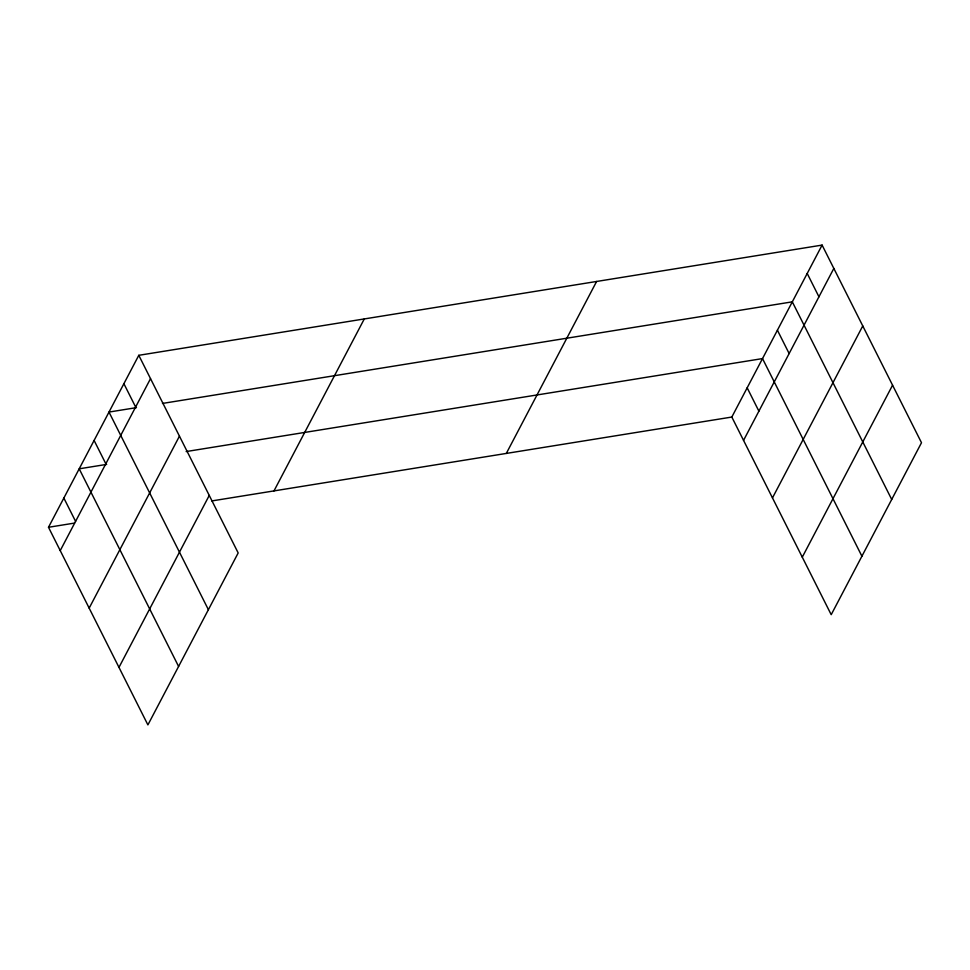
<?xml version="1.0" encoding="UTF-8"?>
<svg xmlns="http://www.w3.org/2000/svg" width="970" height="970" viewBox="0 0 970 970"><rect width="100%" height="100%" fill="white"/><g stroke="black" fill="none" stroke-linecap="round" stroke-linejoin="round"><path stroke-width="1.45" d="M138.795 355.311L238.183 552.948L147.901 724.905L48.5 527.28L138.795 355.311L822.099 245.095L921.5 442.72L831.205 614.689L731.816 417.051L822.099 245.095M60.237 550.608L150.52 378.652M89.167 608.129L179.45 436.161M118.971 667.384L209.253 495.428M273.989 490.905L364.283 318.948M506.316 453.426L596.611 281.47M743.541 440.392L833.836 268.423M772.472 497.901L862.766 325.944M802.275 557.168L892.57 385.199M136.455 407.63L108.992 412.068L208.392 609.693M162.475 403.435L792.308 301.84L891.709 499.465M106.664 464.387L79.2 468.813L178.589 666.438M186.167 451.559L762.517 358.585L861.906 556.21M48.5 527.28L74.52 523.085M211.836 500.932L731.816 417.051M807.21 273.467L818.935 296.796M777.406 330.212L789.144 353.553M747.167 387.818L758.892 411.159M123.893 383.696L135.63 407.024M94.102 440.441L105.827 463.769M63.85 498.046L75.587 521.375"/></g></svg>
